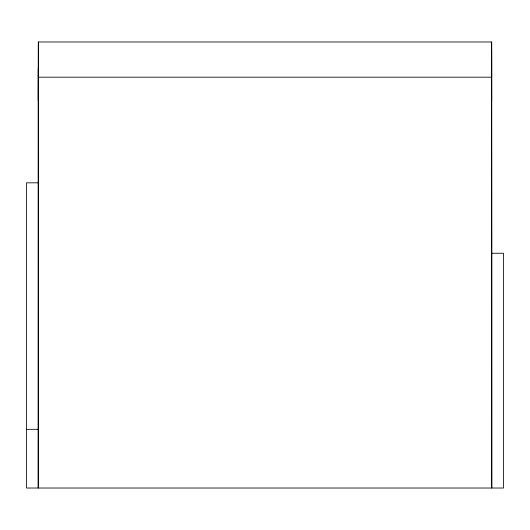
<?xml version="1.0" encoding="UTF-8"?>
<svg xmlns="http://www.w3.org/2000/svg" width="530" height="530" viewBox="0 0 530 530"><rect width="100%" height="100%" fill="white"/><g stroke="black" fill="none" stroke-linecap="round" stroke-linejoin="round"><path stroke-width="0.79" d="M38.312 100.667L38.339 41.976L491.661 41.976L491.714 77.188L38.239 77.188L38.239 488.024L38.339 68.383L38.273 100.667M38.339 68.383L38.286 77.188L38.339 41.976M38.239 182.83L26.5 182.83L26.5 488.024L503.5 488.024L503.5 253.26L491.76 253.26L491.661 50.781M26.5 429.333L38.239 429.333M491.668 77.188L491.688 100.667M491.76 253.26L491.76 488.024L491.661 41.976"/></g></svg>
